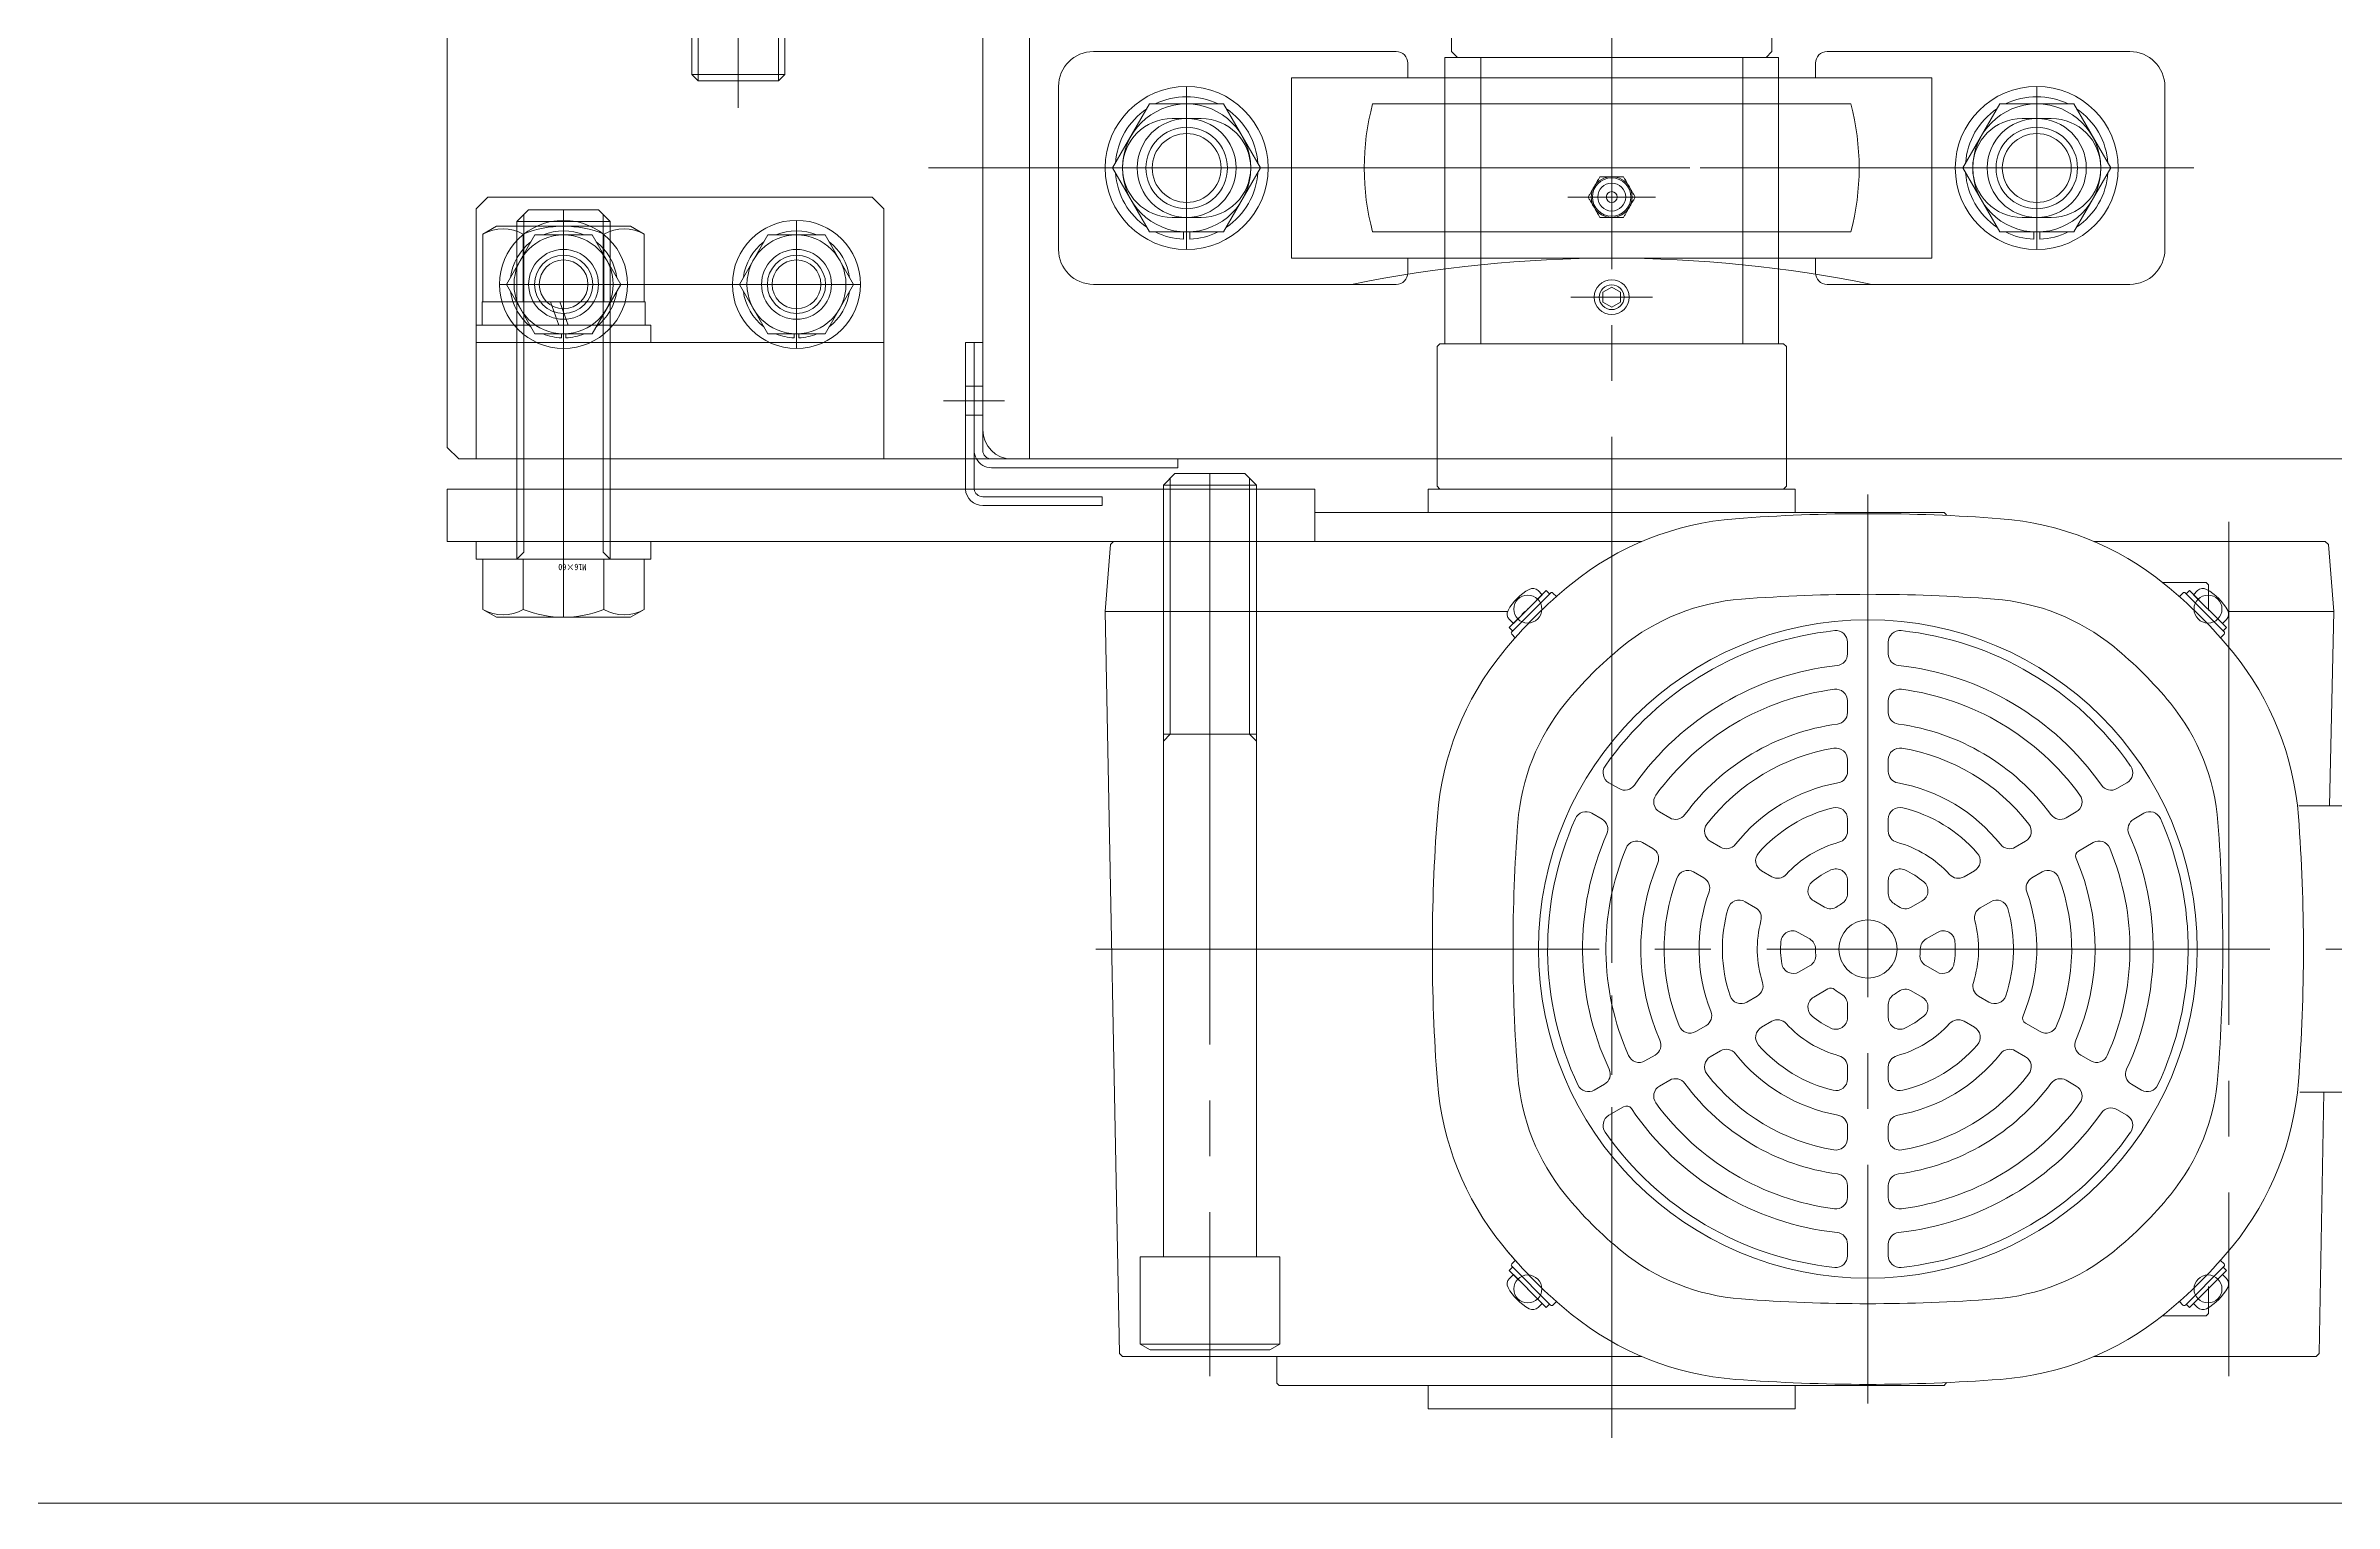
# Model space of a CAD drawing. Units: millimetres at full size. Extents: x -32787 to 32787, y -11878 to 14562.
# Drawn here: x -13206.8 to -12813.8, y 8694.9 to 8945.3 of the extents above; entities that cross this region are included whole.
import ezdxf
from ezdxf.enums import TextEntityAlignment as Align

# ---------------------------------------------------------------- set-up
doc = ezdxf.new("R2010")
doc.units = ezdxf.units.MM
doc.header["$LTSCALE"] = 9.6
doc.header["$PDMODE"] = 32
doc.header["$PDSIZE"] = 4.8
doc.linetypes.add('CHAIN2', pattern=[12, 9, -1, 1, -1])
for name, color, linetype, lineweight in [('0-7_01_外形線', 134, 'Continuous', 9), ('0-8_04_中心線', 4, 'CHAIN2', 9), ('0-9_03_かくれ線', 5, 'Continuous', 9), ('0-B_02_細線', 6, 'Continuous', 9), ('0-F_Defpoints', 134, 'Continuous', 9)]:
    doc.layers.add(name, color=color, linetype=linetype, lineweight=lineweight)
doc.styles.add('ＭＳ ゴシック', font='')
doc.styles.get('ＭＳ ゴシック').set_extended_font_data('MS Gothic')

# ---------------------------------------------------------------- blocks, each defined once
blk = doc.blocks.new('U4853')
at = {"layer": '0-8_04_中心線'}
for p, q in [((0, 1.7), (0, 12)), ((-12, 0), (-1.7, 0)), ((1.7, 0), (12, 0)), ((0, -12), (0, -1.7))]:
    blk.add_line(p, q, dxfattribs=at)
at = {"layer": '0-8_04_中心線', "linetype": 'Continuous'}
for p, q in [((-0.85, 0), (0.85, 0)), ((0, -0.85), (0, 0.85))]:
    blk.add_line(p, q, dxfattribs=at)
blk = doc.blocks.new('U4854')
at = {"layer": '0-8_04_中心線'}
for p, q in [((0, 1.7), (0, 12)), ((-12, 0), (-1.7, 0)), ((1.7, 0), (12, 0)), ((0, -12), (0, -1.7))]:
    blk.add_line(p, q, dxfattribs=at)
at = {"layer": '0-8_04_中心線', "linetype": 'Continuous'}
for p, q in [((-0.85, 0), (0.85, 0)), ((0, -0.85), (0, 0.85))]:
    blk.add_line(p, q, dxfattribs=at)
blk = doc.blocks.new('U4855')
at = {"layer": '0-8_04_中心線'}
for p, q in [((0, 1.2), (0, 9.5)), ((-9.5, 0), (-1.2, 0)), ((1.2, 0), (9.5, 0)), ((0, -9.5), (0, -1.2))]:
    blk.add_line(p, q, dxfattribs=at)
at = {"layer": '0-8_04_中心線', "linetype": 'Continuous'}
for p, q in [((-0.6, 0), (0.6, 0)), ((0, -0.6), (0, 0.6))]:
    blk.add_line(p, q, dxfattribs=at)
blk = doc.blocks.new('U4856')
at = {"layer": '0-8_04_中心線'}
for p, q in [((0, 1.2), (0, 9.5)), ((-9.5, 0), (-1.2, 0)), ((1.2, 0), (9.5, 0)), ((0, -9.5), (0, -1.2))]:
    blk.add_line(p, q, dxfattribs=at)
at = {"layer": '0-8_04_中心線', "linetype": 'Continuous'}
for p, q in [((-0.6, 0), (0.6, 0)), ((0, -0.6), (0, 0.6))]:
    blk.add_line(p, q, dxfattribs=at)
blk = doc.blocks.new('ZU_SYM__USR_MELCAD_MD_SYM_SYM_SYM4_-1')
at = {"layer": '0-7_01_外形線'}
for q in [(0, 3.5), (-0.979, -3.5)]:
    blk.add_line((0, -3.5), q, dxfattribs=at)
blk.add_lwpolyline([(0, -3.5), (0, 3.5), (-0.979, 3.5)], dxfattribs=at)
for centre, radius, start, end in [((6.4, 0), 9, 163.39845, 196.60153), ((-0.979, 2.2), 1.3, 90, 163.39845), ((-0.979, -2.2), 1.3, 196.60153, 270)]:
    blk.add_arc(centre, radius, start, end, dxfattribs=at)
blk.add_point((0, 0), dxfattribs=at)
blk = doc.blocks.new('ZU_SYM__USR_MELCAD_MD_SYM_SYM_SYM5_-1')
at = {"layer": '0-7_01_外形線'}
for q in [(0, 3.5), (-0.979, -3.5)]:
    blk.add_line((0, -3.5), q, dxfattribs=at)
blk.add_lwpolyline([(0, -3.5), (0, 3.5), (-0.979, 3.5)], dxfattribs=at)
for centre, radius, start, end in [((6.4, 0), 9, 163.39845, 196.60153), ((-0.979, 2.2), 1.3, 90, 163.39845), ((-0.979, -2.2), 1.3, 196.60153, 270)]:
    blk.add_arc(centre, radius, start, end, dxfattribs=at)
blk.add_point((0, 0), dxfattribs=at)
blk = doc.blocks.new('ZU_SYM__USR_MELCAD_MD_SYM_SYM_SYM6_-1')
at = {"layer": '0-7_01_外形線'}
for q in [(0, 3.5), (-0.979, -3.5)]:
    blk.add_line((0, -3.5), q, dxfattribs=at)
blk.add_lwpolyline([(0, -3.5), (0, 3.5), (-0.979, 3.5)], dxfattribs=at)
for centre, radius, start, end in [((6.4, 0), 9, 163.39845, 196.60153), ((-0.979, 2.2), 1.3, 90, 163.39845), ((-0.979, -2.2), 1.3, 196.60153, 270)]:
    blk.add_arc(centre, radius, start, end, dxfattribs=at)
blk.add_point((0, 0), dxfattribs=at)
blk = doc.blocks.new('ZU_SYM__USR_MELCAD_MD_SYM_SYM_SYM7_-1')
at = {"layer": '0-7_01_外形線'}
for q in [(0, 3.5), (-0.979, -3.5)]:
    blk.add_line((0, -3.5), q, dxfattribs=at)
blk.add_lwpolyline([(0, -3.5), (0, 3.5), (-0.979, 3.5)], dxfattribs=at)
for centre, radius, start, end in [((6.4, 0), 9, 163.39845, 196.60153), ((-0.979, 2.2), 1.3, 90, 163.39845), ((-0.979, -2.2), 1.3, 196.60153, 270)]:
    blk.add_arc(centre, radius, start, end, dxfattribs=at)
blk.add_point((0, 0), dxfattribs=at)

msp = doc.modelspace()

# ---------------------------------------------------------------- linework, layer by layer
at = {"layer": '0-7_01_外形線'}
for p, q in [((-13017.27, 8935.284), (-13023.621, 8924.284)), ((-13004.568, 8935.284), (-13017.27, 8935.284)), ((-12998.217, 8924.284), (-13004.568, 8935.284)), ((-12871.27, 8935.284), (-12877.621, 8924.284)), ((-12858.568, 8935.284), (-12871.27, 8935.284)), ((-12852.217, 8924.284), (-12858.568, 8935.284)), ((-13023.621, 8924.284), (-13017.27, 8913.284)), ((-13004.568, 8913.284), (-12998.217, 8924.284)), ((-12877.621, 8924.284), (-12871.27, 8913.284)), ((-12858.568, 8913.284), (-12852.217, 8924.284)), ((-13108.102, 8904.284), (-13113.009, 8912.784)), ((-13068.102, 8904.284), (-13073.009, 8912.784)), ((-13017.27, 8913.284), (-13004.568, 8913.284)), ((-13011.444, 8913.284), (-13011.444, 8912.045)), ((-13010.394, 8913.284), (-13010.394, 8912.045)), ((-12871.27, 8913.284), (-12858.568, 8913.284)), ((-12865.444, 8913.284), (-12865.444, 8912.045)), ((-12864.394, 8913.284), (-12864.394, 8912.045)), ((-13127.732, 8904.284), (-13122.824, 8895.784)), ((-13113.009, 8895.784), (-13108.102, 8904.284)), ((-13087.732, 8904.284), (-13082.824, 8895.784)), ((-13073.009, 8895.784), (-13068.102, 8904.284)), ((-13122.824, 8895.784), (-13113.009, 8895.784)), ((-13118.292, 8895.784), (-13118.292, 8895.091)), ((-13117.542, 8895.784), (-13117.542, 8895.091)), ((-13082.824, 8895.784), (-13073.009, 8895.784)), ((-13078.292, 8895.784), (-13078.292, 8895.091)), ((-13077.542, 8895.784), (-13077.542, 8895.091)), ((-13125.917, 8874.284), (-13125.917, 8869.084)), ((-13109.917, 8874.284), (-13109.917, 8869.084)), ((-13048.919, 8874.284), (-13048.919, 8869.284)), ((-13047.419, 8874.284), (-13047.419, 8869.284)), ((-13012.419, 8872.784), (-13044.419, 8872.784)), ((-13014.917, 8869.766), (-13012.917, 8871.766)), ((-13012.917, 8871.766), (-13000.917, 8871.766)), ((-12998.917, 8869.766), (-13000.917, 8871.766)), ((-13014.917, 8869.766), (-12998.917, 8869.766)), ((-13014.917, 8869.084), (-13014.917, 8869.766)), ((-12998.917, 8869.084), (-12998.917, 8869.766)), ((-13132.917, 8860.084), (-13132.917, 8857.084)), ((-13132.917, 8857.084), (-13102.917, 8857.084)), ((-13131.773, 8857.084), (-13131.773, 8848.444)), ((-13104.061, 8857.084), (-13131.773, 8857.084)), ((-13124.845, 8857.084), (-13124.845, 8848.444)), ((-13110.989, 8857.084), (-13110.989, 8848.444)), ((-13104.061, 8857.084), (-13104.061, 8848.444)), ((-12948.437, 8851.248), (-12955.083, 8844.602)), ((-12948.012, 8851.248), (-12947.408, 8850.644)), ((-12835.819, 8853.084), (-12843.326, 8853.084)), ((-12839.825, 8851.248), (-12840.43, 8850.644)), ((-12839.401, 8851.248), (-12832.754, 8844.602)), ((-12835.819, 8853.084), (-12835.419, 8852.684)), ((-12835.819, 8853.084), (-12835.419, 8852.684)), ((-12835.419, 8851.69), (-12835.419, 8852.684)), ((-12835.419, 8851.69), (-12835.419, 8852.684)), ((-12835.419, 8851.69), (-12835.414, 8848.241)), ((-13131.773, 8848.444), (-13129.417, 8847.084)), ((-13129.417, 8847.084), (-13106.417, 8847.084)), ((-13104.061, 8848.444), (-13106.417, 8847.084)), ((-13024.88, 8848.083), (-12955.803, 8848.084)), ((-12953.345, 8847.584), (-12952.845, 8848.084)), ((-12831.919, 8848.084), (-12813.957, 8848.084)), ((-12955.083, 8844.177), (-12954.479, 8843.573)), ((-12897.419, 8842.798), (-12897.419, 8840.786)), ((-12890.419, 8842.798), (-12890.419, 8840.786)), ((-12832.754, 8844.177), (-12833.358, 8843.573)), ((-12897.419, 8832.731), (-12897.419, 8830.713)), ((-12890.419, 8832.731), (-12890.419, 8830.713)), ((-12897.419, 8822.622), (-12897.419, 8820.592)), ((-12890.419, 8822.622), (-12890.419, 8820.592)), ((-12938.402, 8818.653), (-12936.664, 8817.649)), ((-12849.435, 8818.653), (-12851.174, 8817.649)), ((-12941.32, 8813.41), (-12939.578, 8812.404)), ((-12929.703, 8813.631), (-12927.961, 8812.625)), ((-12897.419, 8812.416), (-12897.419, 8810.351)), ((-12890.419, 8812.416), (-12890.419, 8810.351)), ((-12858.134, 8813.631), (-12859.876, 8812.625)), ((-12846.517, 8813.41), (-12848.259, 8812.404)), ((-12811.519, 8814.684), (-12819.935, 8814.676)), ((-12932.602, 8808.376), (-12930.855, 8807.367)), ((-12920.981, 8808.595), (-12919.231, 8807.585)), ((-12866.857, 8808.595), (-12868.606, 8807.585)), ((-12855.236, 8808.376), (-12857.748, 8806.926)), ((-12912.202, 8803.527), (-12910.433, 8802.505)), ((-12875.635, 8803.527), (-12877.405, 8802.505)), ((-12923.848, 8803.322), (-12922.09, 8802.307)), ((-12897.419, 8801.863), (-12897.419, 8799.61)), ((-12890.419, 8801.863), (-12890.419, 8799.61)), ((-12863.99, 8803.322), (-12865.748, 8802.307)), ((-12915.009, 8798.219), (-12913.22, 8797.186)), ((-12903.231, 8798.347), (-12901.361, 8797.268)), ((-12884.606, 8798.347), (-12886.476, 8797.268)), ((-12872.828, 8798.219), (-12874.617, 8797.186)), ((-12905.87, 8792.942), (-12903.919, 8791.816)), ((-12881.968, 8792.942), (-12883.919, 8791.816)), ((-12905.731, 8786.151), (-12903.861, 8787.23)), ((-12882.106, 8786.151), (-12883.976, 8787.23)), ((-12914.702, 8780.971), (-12912.933, 8781.993)), ((-12903.231, 8781.821), (-12900.781, 8783.235)), ((-12897.419, 8778.305), (-12897.419, 8780.557)), ((-12890.419, 8778.305), (-12890.419, 8780.557)), ((-12884.606, 8781.821), (-12886.476, 8782.9)), ((-12873.135, 8780.971), (-12874.905, 8781.993)), ((-12923.481, 8775.903), (-12921.731, 8776.913)), ((-12912.202, 8776.641), (-12910.433, 8777.663)), ((-12875.635, 8776.641), (-12877.405, 8777.663)), ((-12864.357, 8775.903), (-12866.865, 8777.351)), ((-12920.981, 8771.573), (-12919.231, 8772.583)), ((-12866.857, 8771.573), (-12868.606, 8772.583)), ((-12932.203, 8770.867), (-12930.461, 8771.873)), ((-12897.419, 8767.751), (-12897.419, 8769.817)), ((-12890.419, 8767.751), (-12890.419, 8769.817)), ((-12855.634, 8770.867), (-12857.376, 8771.873)), ((-12940.902, 8765.845), (-12939.164, 8766.848)), ((-12929.703, 8766.537), (-12927.961, 8767.543)), ((-12858.134, 8766.537), (-12859.876, 8767.543)), ((-12846.935, 8765.845), (-12848.674, 8766.848)), ((-12811.519, 8765.484), (-12819.719, 8765.484)), ((-12938.402, 8761.514), (-12935.864, 8762.98)), ((-12849.435, 8761.514), (-12851.174, 8762.518)), ((-12897.419, 8757.545), (-12897.419, 8759.576)), ((-12890.419, 8757.545), (-12890.419, 8759.576)), ((-12897.419, 8747.437), (-12897.419, 8749.454)), ((-12890.419, 8747.437), (-12890.419, 8749.454)), ((-12955.083, 8735.99), (-12954.479, 8736.595)), ((-12897.419, 8737.37), (-12897.419, 8739.381)), ((-12890.419, 8737.37), (-12890.419, 8739.381)), ((-12832.754, 8735.99), (-12833.358, 8736.595)), ((-12948.437, 8728.919), (-12955.083, 8735.566)), ((-12839.401, 8728.919), (-12832.754, 8735.566)), ((-12948.012, 8728.919), (-12947.408, 8729.523)), ((-12839.825, 8728.919), (-12840.43, 8729.523)), ((-12835.419, 8728.478), (-12835.419, 8732.084)), ((-12835.819, 8727.084), (-12843.327, 8727.084)), ((-12835.819, 8727.084), (-12835.419, 8727.484)), ((-12835.819, 8727.084), (-12835.419, 8727.484)), ((-12835.419, 8728.478), (-12835.419, 8727.484)), ((-12835.419, 8728.478), (-12835.419, 8727.484)), ((-12880.419, 8715.587), (-12880.419, 8715.484))]:
    msp.add_line(p, q, dxfattribs=at)
for points in [[(-13137.919, 8974.284), (-12203.919, 8974.284), (-12203.919, 8874.284), (-13135.919, 8874.284), (-13137.919, 8876.284)], [(-13137.917, 8860.084), (-12988.917, 8860.084), (-12988.917, 8869.084), (-13137.917, 8869.084)]]:
    msp.add_lwpolyline(points, close=True, dxfattribs=at)
for points in [[(-13113.009, 8912.784), (-13122.824, 8912.784), (-13127.732, 8904.284)], [(-13073.009, 8912.784), (-13082.824, 8912.784), (-13087.732, 8904.284)], [(-13044.419, 8874.284), (-13012.419, 8874.284), (-13012.419, 8872.784)], [(-12967.918, 8874.284), (-12967.918, 8869.584), (-12967.418, 8869.084)], [(-12907.918, 8874.284), (-12907.918, 8869.584), (-12908.418, 8869.084)], [(-12969.419, 8865.084), (-12969.419, 8869.084), (-12906.419, 8869.084), (-12906.419, 8865.084)], [(-12988.917, 8865.084), (-12880.819, 8865.084), (-12880.419, 8864.684)], [(-13132.917, 8860.084), (-13102.917, 8860.084), (-13102.917, 8857.084)], [(-12932.791, 8860.084), (-13023.459, 8860.084), (-13023.996, 8859.586), (-13024.919, 8848.083), (-13022.419, 8720.583), (-13021.919, 8720.083), (-12932.791, 8720.084)], [(-12855.046, 8860.084), (-12815.379, 8860.084), (-12814.842, 8859.587), (-12813.919, 8848.084), (-12814.62, 8814.684)], [(-12950.805, 8850.011), (-12949.144, 8851.673), (-12948.578, 8851.107)], [(-12837.032, 8850.011), (-12838.694, 8851.673), (-12839.259, 8851.107)], [(-12953.846, 8846.97), (-12955.508, 8845.309), (-12954.942, 8844.743)], [(-12833.991, 8846.97), (-12832.33, 8845.309), (-12832.895, 8844.743)], [(-12815.619, 8765.484), (-12816.419, 8720.584), (-12816.919, 8720.084), (-12855.046, 8720.084)], [(-12953.846, 8733.197), (-12955.508, 8734.859), (-12954.942, 8735.424)], [(-12833.991, 8733.197), (-12832.33, 8734.859), (-12832.895, 8735.424)], [(-12950.805, 8730.156), (-12949.144, 8728.495), (-12948.578, 8729.06)], [(-12837.032, 8730.156), (-12838.694, 8728.495), (-12839.259, 8729.06)], [(-12995.419, 8720.084), (-12995.419, 8715.484), (-12995.019, 8715.084), (-12880.819, 8715.084), (-12880.419, 8715.587)], [(-12969.419, 8715.084), (-12969.419, 8711.084), (-12906.419, 8711.084), (-12906.419, 8715.084)]]:
    msp.add_lwpolyline(points, dxfattribs=at)
for centre, radius in [((-13010.919, 8924.284), 14), ((-12864.919, 8924.284), 14), ((-13010.919, 8924.284), 11), ((-12864.919, 8924.284), 11), ((-13010.919, 8924.284), 7), ((-13010.919, 8924.284), 5.918), ((-12864.919, 8924.284), 7), ((-12864.919, 8924.284), 5.918), ((-13117.917, 8904.284), 11), ((-13077.917, 8904.284), 11), ((-13117.917, 8904.284), 8.5), ((-13077.917, 8904.284), 8.5), ((-13117.917, 8904.284), 5), ((-13117.917, 8904.284), 4.188), ((-13077.917, 8904.284), 5), ((-13077.917, 8904.284), 4.188), ((-12893.919, 8790.084), 56.568), ((-12893.919, 8790.084), 5)]:
    msp.add_circle(centre, radius, dxfattribs=at)
for centre, radius, start, end in [((-13010.919, 8924.284), 12.25, 123.89109, 176.10891), ((-13010.919, 8924.284), 12.25, 63.89109, 116.10891), ((-13010.919, 8924.284), 12.25, 3.89109, 56.10891), ((-12864.919, 8924.284), 12.25, 123.89109, 176.10891), ((-12864.919, 8924.284), 12.25, 63.89109, 116.10891), ((-12864.919, 8924.284), 12.25, 3.89109, 56.10891), ((-13010.919, 8924.284), 12.25, 183.89109, 236.10891), ((-13010.919, 8924.284), 12.25, 303.89109, 356.10891), ((-12864.919, 8924.284), 12.25, 183.89109, 236.10891), ((-12864.919, 8924.284), 12.25, 303.89109, 356.10891), ((-13117.917, 8904.284), 9.2, 67.50502, 112.49498), ((-13077.917, 8904.284), 9.2, 67.50502, 112.49498), ((-13117.917, 8904.284), 9.2, 127.50502, 172.49498), ((-13117.917, 8904.284), 9.2, 7.50502, 52.49498), ((-13077.917, 8904.284), 9.2, 127.50502, 172.49498), ((-13077.917, 8904.284), 9.2, 7.50502, 52.49498), ((-13010.919, 8924.284), 12.25, 243.89109, 267.54371), ((-13010.919, 8924.284), 12.25, 272.45629, 296.10891), ((-12864.919, 8924.284), 12.25, 243.89109, 267.54371), ((-12864.919, 8924.284), 12.25, 272.45629, 296.10891), ((-13117.917, 8904.284), 9.2, 187.50502, 232.49498), ((-13117.917, 8904.284), 9.2, 307.50502, 352.49498), ((-13077.917, 8904.284), 9.2, 187.50502, 232.49498), ((-13077.917, 8904.284), 9.2, 307.50502, 352.49498), ((-13117.917, 8904.284), 9.2, 247.50502, 267.66393), ((-13117.917, 8904.284), 9.2, 272.33607, 292.49498), ((-13077.917, 8904.284), 9.2, 247.50502, 267.66393), ((-13077.917, 8904.284), 9.2, 272.33607, 292.49498), ((-13044.419, 8875.784), 3, 210, 270), ((-13045.919, 8869.284), 3, 180, 183.82255), ((-13045.919, 8869.284), 1.5, 180, 187.66226), ((-12912.837, 8813.367), 50.8, 94.33985, 129.09457), ((-12893.919, 8564.084), 300.8, 90, 94.33985), ((-12893.919, 8564.084), 300.8, 85.66015, 90), ((-12875.001, 8813.367), 50.8, 50.90543, 85.66015), ((-12893.919, 8790.084), 80.8, 129.09457, 140.90543), ((-12948.225, 8851.036), 0.3, 45, 135), ((-12893.919, 8564.084), 286.944, 85.66015, 94.33985), ((-12893.919, 8790.084), 80.8, 39.09457, 50.90543), ((-12839.613, 8851.036), 0.3, 45, 135), ((-13128.309, 8854.444), 6.928, 240.00001, 299.99999), ((-13117.917, 8865.405), 18.321, 247.78075, 292.21925), ((-13107.525, 8854.444), 6.928, 240.00001, 299.99999), ((-12912.837, 8813.367), 36.944, 94.33985, 129.09457), ((-12875.001, 8813.367), 36.944, 50.90543, 85.66015), ((-12954.871, 8844.39), 0.3, 135, 225), ((-12893.919, 8790.084), 55, 95.95651, 145.1294), ((-12899.419, 8842.798), 2, 0, 95.95651), ((-12888.419, 8842.798), 2, 84.04349, 180), ((-12893.919, 8790.084), 55, 34.8706, 84.04349), ((-12832.966, 8844.39), 0.3, 315, 45), ((-12917.202, 8809.002), 50.8, 140.90543, 175.66015), ((-12893.919, 8790.084), 66.944, 129.09457, 140.90543), ((-12893.919, 8790.084), 49, 96.191, 144.93791), ((-12899.419, 8840.786), 2, 276.191, 0), ((-12888.419, 8840.786), 2, 180, 263.809), ((-12893.919, 8790.084), 49, 35.06209, 83.809), ((-12893.919, 8790.084), 66.944, 39.09457, 50.90543), ((-12870.636, 8809.002), 50.8, 4.33985, 39.09457), ((-12917.202, 8809.002), 36.944, 140.90543, 175.66015), ((-12893.919, 8790.084), 45, 97.34866, 143.99293), ((-12899.419, 8832.731), 2, 0, 97.34866), ((-12888.419, 8832.731), 2, 82.65134, 180), ((-12893.919, 8790.084), 45, 36.00707, 82.65134), ((-12870.636, 8809.002), 36.944, 4.33985, 39.09457), ((-12893.919, 8790.084), 39, 97.70926, 143.69874), ((-12899.419, 8830.713), 2, 277.70926, 0), ((-12888.419, 8830.713), 2, 180, 262.29074), ((-12893.919, 8790.084), 39, 36.30126, 82.29074), ((-12893.919, 8790.084), 35, 99.59407, 142.16252), ((-12899.419, 8822.622), 2, 0, 99.59407), ((-12888.419, 8822.622), 2, 80.40593, 180), ((-12893.919, 8790.084), 35, 37.83748, 80.40593), ((-12937.402, 8820.385), 2, 145.1294, 240), ((-12899.419, 8820.592), 2, 280.21948, 0), ((-12888.419, 8820.592), 2, 180, 259.78052), ((-12850.435, 8820.385), 2, 300, 34.8706), ((-12935.664, 8819.381), 2, 240, 324.93791), ((-12928.703, 8815.363), 2, 143.99293, 240), ((-12893.919, 8790.084), 29, 100.21948, 141.65338), ((-12893.919, 8790.084), 29, 38.34662, 79.78052), ((-12859.134, 8815.363), 2, 300, 36.00707), ((-12852.174, 8819.381), 2, 215.06209, 300), ((-12667.919, 8790.084), 300.8, 175.66015, 180), ((-12667.919, 8790.084), 286.944, 175.66015, 184.33985), ((-12893.919, 8790.084), 55, 155.95651, 205.1294), ((-12942.32, 8811.678), 2, 60, 155.95651), ((-12940.578, 8810.672), 2, 336.191, 60), ((-12926.961, 8814.357), 2, 240, 323.69874), ((-12919.981, 8810.327), 2, 142.16252, 240), ((-12893.919, 8790.084), 25, 103.83522, 138.71718), ((-12899.419, 8812.416), 2, 0, 103.83522), ((-12888.419, 8812.416), 2, 76.16478, 180), ((-12893.919, 8790.084), 25, 41.28282, 76.16478), ((-12867.857, 8810.327), 2, 300, 37.83748), ((-12860.876, 8814.357), 2, 216.30126, 300), ((-12847.259, 8810.672), 2, 120, 203.809), ((-12845.517, 8811.678), 2, 24.04349, 120), ((-12893.919, 8790.084), 55, 334.8706, 24.04349), ((-13119.919, 8790.084), 286.944, 355.66015, 4.33985), ((-13119.919, 8790.084), 300.8, 0, 4.33985), ((-12893.919, 8790.084), 49, 156.191, 204.93791), ((-12893.919, 8790.084), 45, 157.34866, 203.99293), ((-12933.602, 8806.644), 2, 60, 157.34866), ((-12931.855, 8805.635), 2, 337.70926, 60), ((-12918.231, 8809.317), 2, 240, 321.65338), ((-12893.919, 8790.084), 19, 105.18311, 137.62637), ((-12899.419, 8810.351), 2, 285.18311, 0), ((-12888.419, 8810.351), 2, 180, 254.81689), ((-12893.919, 8790.084), 19, 42.37363, 74.81689), ((-12869.606, 8809.317), 2, 218.34662, 300), ((-12854.236, 8806.644), 2, 22.65134, 120), ((-12893.919, 8790.084), 45, 336.00707, 22.65134), ((-12893.919, 8790.084), 49, 335.06209, 23.809), ((-12893.919, 8790.084), 39, 157.70926, 203.69874), ((-12924.848, 8801.59), 2, 60, 159.59407), ((-12911.202, 8805.259), 2, 138.71718, 240), ((-12893.919, 8790.084), 15, 115.029, 129.74775), ((-12899.419, 8801.863), 2, 0, 115.029), ((-12888.419, 8801.863), 2, 64.971, 180), ((-12893.919, 8790.084), 15, 50.25225, 64.971), ((-12876.635, 8805.259), 2, 300, 41.28282), ((-12862.99, 8801.59), 2, 20.40593, 120), ((-12857.248, 8806.06), 1, 120, 203.54055), ((-12893.919, 8790.084), 39, 336.30126, 23.54055), ((-12893.919, 8790.084), 35, 159.59407, 202.16252), ((-12893.919, 8790.084), 29, 160.21948, 201.65338), ((-12923.09, 8800.575), 2, 340.21948, 60), ((-12909.433, 8804.237), 2, 240, 317.62637), ((-12902.231, 8800.079), 2, 129.74775, 240), ((-12899.419, 8799.61), 2, 300, 0), ((-12888.419, 8799.61), 2, 180, 240), ((-12885.606, 8800.079), 2, 300, 50.25225), ((-12878.405, 8804.237), 2, 222.37363, 300), ((-12893.919, 8790.084), 29, 336.69977, 19.78052), ((-12864.748, 8800.575), 2, 120, 199.78052), ((-12893.919, 8790.084), 35, 337.83748, 20.40593), ((-12893.919, 8790.084), 25, 163.83522, 198.71718), ((-12916.009, 8796.487), 2, 60, 163.83522), ((-12914.22, 8795.454), 2, 345.18311, 60), ((-12900.361, 8799), 2, 240, 305.85226), ((-12893.919, 8790.084), 9, 120, 125.85226), ((-12893.919, 8790.084), 9, 54.14774, 60), ((-12887.476, 8799), 2, 234.14774, 300), ((-12873.617, 8795.454), 2, 120, 194.81689), ((-12871.828, 8796.487), 2, 16.16478, 120), ((-12893.919, 8790.084), 25, 341.28282, 16.16478), ((-12893.919, 8790.084), 19, 165.18311, 197.62638), ((-12906.87, 8791.21), 2, 60, 175.029), ((-12904.919, 8790.084), 2, 0, 60), ((-12882.919, 8790.084), 2, 120, 180), ((-12880.968, 8791.21), 2, 4.971, 120), ((-12893.919, 8790.084), 19, 342.37362, 14.81689), ((-12667.919, 8790.084), 300.8, 180, 184.33985), ((-12893.919, 8790.084), 15, 175.029, 189.74775), ((-12904.861, 8788.962), 2, 300, 5.85226), ((-12893.919, 8790.084), 9, 180, 185.85226), ((-12882.976, 8788.962), 2, 174.14774, 240), ((-12893.919, 8790.084), 9, 354.14774, 0), ((-12893.919, 8790.084), 15, 350.25225, 4.971), ((-13119.919, 8790.084), 300.8, 355.66015, 0), ((-12913.933, 8783.725), 2, 300, 17.62638), ((-12906.731, 8787.883), 2, 189.74775, 300), ((-12881.106, 8787.883), 2, 240, 350.25225), ((-12873.905, 8783.725), 2, 162.37362, 240), ((-12915.702, 8782.703), 2, 198.71718, 300), ((-12902.231, 8780.088), 2, 120, 230.25225), ((-12900.281, 8782.369), 1, 50.48732, 120), ((-12893.919, 8790.084), 9, 230.48732, 240), ((-12899.419, 8780.557), 2, 0, 60), ((-12888.419, 8780.557), 2, 120, 180), ((-12893.919, 8790.084), 9, 300, 305.85226), ((-12887.476, 8781.168), 2, 60, 125.85226), ((-12885.606, 8780.088), 2, 309.74775, 60), ((-12872.135, 8782.703), 2, 240, 341.28282), ((-12924.481, 8777.635), 2, 202.16252, 300), ((-12922.731, 8778.645), 2, 300, 21.65338), ((-12911.202, 8774.909), 2, 120, 221.28282), ((-12909.433, 8775.931), 2, 42.37363, 120), ((-12893.919, 8790.084), 19, 222.37363, 254.81689), ((-12893.919, 8790.084), 15, 230.25225, 244.971), ((-12899.419, 8778.305), 2, 244.971, 0), ((-12888.419, 8778.305), 2, 180, 295.029), ((-12893.919, 8790.084), 19, 285.18311, 317.62637), ((-12893.919, 8790.084), 15, 295.029, 309.74775), ((-12878.405, 8775.931), 2, 60, 137.62637), ((-12876.635, 8774.909), 2, 318.71718, 60), ((-12866.365, 8778.217), 1, 156.69977, 240), ((-12863.357, 8777.635), 2, 240, 337.83748), ((-12931.461, 8773.605), 2, 300, 23.69874), ((-12918.231, 8770.851), 2, 38.34662, 120), ((-12893.919, 8790.084), 29, 218.34662, 259.78052), ((-12893.919, 8790.084), 25, 221.28282, 256.16478), ((-12893.919, 8790.084), 29, 280.21948, 321.65338), ((-12893.919, 8790.084), 25, 283.83522, 318.71718), ((-12869.606, 8770.851), 2, 60, 141.65338), ((-12856.376, 8773.605), 2, 156.30126, 240), ((-12917.202, 8771.166), 36.944, 184.33985, 219.09457), ((-12940.164, 8768.58), 2, 300, 24.93791), ((-12933.203, 8772.599), 2, 203.99293, 300), ((-12919.981, 8769.841), 2, 120, 217.83748), ((-12893.919, 8790.084), 35, 217.83748, 260.40593), ((-12899.419, 8769.817), 2, 0, 74.81689), ((-12888.419, 8769.817), 2, 105.18311, 180), ((-12893.919, 8790.084), 35, 279.59407, 322.16252), ((-12867.857, 8769.841), 2, 322.16252, 60), ((-12854.634, 8772.599), 2, 240, 336.00707), ((-12847.674, 8768.58), 2, 155.06209, 240), ((-12870.636, 8771.166), 36.944, 320.90543, 355.66015), ((-12917.202, 8771.166), 50.8, 184.33985, 219.09457), ((-12941.902, 8767.577), 2, 205.1294, 300), ((-12928.703, 8764.805), 2, 120, 216.00707), ((-12926.961, 8765.81), 2, 36.30126, 120), ((-12893.919, 8790.084), 39, 216.30126, 262.29074), ((-12899.419, 8767.751), 2, 256.16478, 0), ((-12888.419, 8767.751), 2, 180, 283.83522), ((-12893.919, 8790.084), 39, 277.70926, 323.69874), ((-12860.876, 8765.81), 2, 60, 143.69874), ((-12859.134, 8764.805), 2, 323.99293, 60), ((-12845.935, 8767.577), 2, 240, 334.8706), ((-12870.636, 8771.166), 50.8, 320.90543, 355.66015), ((-12937.402, 8759.782), 2, 120, 214.8706), ((-12935.364, 8762.114), 1, 34.01399, 120), ((-12893.919, 8790.084), 49, 214.01399, 263.809), ((-12893.919, 8790.084), 45, 216.00707, 262.65134), ((-12899.419, 8759.576), 2, 0, 79.78052), ((-12888.419, 8759.576), 2, 100.21948, 180), ((-12893.919, 8790.084), 49, 276.191, 324.93791), ((-12893.919, 8790.084), 45, 277.34866, 323.99293), ((-12852.174, 8760.786), 2, 60, 144.93791), ((-12850.435, 8759.782), 2, 325.1294, 60), ((-12893.919, 8790.084), 55, 214.8706, 264.04349), ((-12899.419, 8757.545), 2, 260.40593, 0), ((-12888.419, 8757.545), 2, 180, 279.59407), ((-12893.919, 8790.084), 55, 275.95651, 325.1294), ((-12899.419, 8749.454), 2, 0, 82.29074), ((-12888.419, 8749.454), 2, 97.70926, 180), ((-12893.919, 8790.084), 66.944, 219.09457, 230.90543), ((-12899.419, 8747.437), 2, 262.65134, 0), ((-12888.419, 8747.437), 2, 180, 277.34866), ((-12893.919, 8790.084), 66.944, 309.09457, 320.90543), ((-12899.419, 8739.381), 2, 0, 83.809), ((-12888.419, 8739.381), 2, 96.191, 180), ((-12893.919, 8790.084), 80.8, 219.09457, 230.90543), ((-12893.919, 8790.084), 80.8, 219.09457, 221.71881), ((-12912.837, 8766.801), 36.944, 230.90543, 265.66015), ((-12899.419, 8737.37), 2, 264.04349, 0), ((-12888.419, 8737.37), 2, 180, 275.95651), ((-12875.001, 8766.801), 36.944, 274.33985, 309.09457), ((-12893.919, 8790.084), 80.8, 309.09457, 320.90543), ((-12954.871, 8735.778), 0.3, 135, 225), ((-12832.966, 8735.778), 0.3, 315, 45), ((-12948.225, 8729.131), 0.3, 225, 315), ((-12893.919, 9016.084), 286.944, 265.66015, 274.33985), ((-12839.613, 8729.131), 0.3, 225, 315), ((-12912.837, 8766.801), 50.8, 230.90543, 265.66015), ((-12875.001, 8766.801), 50.8, 274.33985, 309.09457), ((-12893.919, 9016.084), 300.8, 265.66015, 270), ((-12893.919, 9016.084), 300.8, 270, 274.33985)]:
    msp.add_arc(centre, radius, start, end, dxfattribs=at)
at = {"layer": '0-8_04_中心線'}
for p, q in [((-12937.919, 11066.893), (-12937.919, 8741.932)), ((-13087.919, 8934.599), (-13087.919, 9018.093)), ((-13010.919, 8938.284), (-13010.919, 8910.284)), ((-13010.919, 8937.784), (-13010.919, 8910.784)), ((-12864.919, 8938.284), (-12864.919, 8910.284)), ((-12864.919, 8937.784), (-12864.919, 8910.784)), ((-13055.264, 8924.284), (-13028.608, 8924.284)), ((-13037.919, 8924.284), (-12837.919, 8924.284)), ((-12996.919, 8924.284), (-13024.919, 8924.284)), ((-13010.919, 8924.284), (-12864.919, 8924.284)), ((-12850.919, 8924.284), (-12878.919, 8924.284)), ((-12945.424, 8919.284), (-12930.413, 8919.284)), ((-13117.917, 8847.084), (-13117.917, 8917.084)), ((-13117.917, 8915.284), (-13117.917, 8893.284)), ((-13077.917, 8915.284), (-13077.917, 8893.284)), ((-13106.917, 8904.284), (-13128.917, 8904.284)), ((-13117.917, 8904.284), (-13077.917, 8904.284)), ((-13066.917, 8904.284), (-13088.917, 8904.284)), ((-12944.919, 8902.084), (-12930.919, 8902.084)), ((-13052.669, 8884.284), (-13042.169, 8884.284)), ((-12937.917, 8874.084), (-12937.917, 8706.084)), ((-13006.917, 8871.766), (-13006.917, 8806.084)), ((-12893.919, 8868.198), (-12893.919, 8711.969)), ((-12831.919, 8863.464), (-12831.919, 8716.704)), ((-13006.917, 8860.084), (-13006.919, 8716.704)), ((-13026.483, 8790.084), (-12755.055, 8790.084))]:
    msp.add_line(p, q, dxfattribs=at)
msp.add_lwpolyline([(-13117.917, 8914.284), (-13117.917, 8901.284), (-13117.917, 8894.284)], dxfattribs=at)
at = {"layer": '0-9_03_かくれ線'}
for p, q in [((-13094.829, 8939.284), (-13094.829, 8964.284)), ((-13080.994, 8939.284), (-13080.994, 8964.284)), ((-13045.919, 8879.284), (-13045.919, 8956.284)), ((-12974.919, 8944.284), (-13026.919, 8944.284)), ((-12972.919, 8939.784), (-12972.919, 8942.284)), ((-12909.269, 8943.284), (-12966.569, 8943.284)), ((-12966.569, 8943.284), (-12966.569, 8894.084)), ((-12960.419, 8943.284), (-12960.419, 8894.084)), ((-12915.419, 8943.284), (-12915.419, 8894.084)), ((-12909.269, 8943.284), (-12909.269, 8894.084)), ((-12902.919, 8942.284), (-12902.919, 8939.784)), ((-12848.919, 8944.284), (-12900.919, 8944.284)), ((-13095.912, 8940.366), (-13079.912, 8940.366)), ((-13032.919, 8938.284), (-13032.919, 8910.284)), ((-12992.919, 8939.784), (-12992.919, 8908.784)), ((-12992.919, 8939.784), (-12991.905, 8939.784)), ((-12883.933, 8939.784), (-12991.905, 8939.784)), ((-12883.933, 8939.784), (-12882.919, 8939.784)), ((-12882.919, 8908.784), (-12882.919, 8939.784)), ((-12842.919, 8910.284), (-12842.919, 8938.284)), ((-12978.971, 8935.284), (-12896.867, 8935.284)), ((-13013.419, 8932.784), (-13008.419, 8932.784)), ((-12867.419, 8932.784), (-12862.419, 8932.784)), ((-13131.773, 8912.923), (-13129.417, 8914.284)), ((-13106.417, 8914.284), (-13129.417, 8914.284)), ((-13125.917, 8915.084), (-13123.917, 8917.084)), ((-13125.917, 8857.084), (-13125.917, 8915.084)), ((-13125.917, 8915.084), (-13109.917, 8915.084)), ((-13124.717, 8858.284), (-13124.717, 8916.284)), ((-13123.917, 8917.084), (-13111.917, 8917.084)), ((-13109.917, 8915.084), (-13111.917, 8917.084)), ((-13111.117, 8858.284), (-13111.117, 8916.284)), ((-13109.917, 8857.084), (-13109.917, 8915.084)), ((-13104.061, 8912.923), (-13106.417, 8914.284)), ((-13008.419, 8915.784), (-13013.419, 8915.784)), ((-12862.419, 8915.784), (-12867.419, 8915.784)), ((-13124.845, 8901.284), (-13124.845, 8912.923)), ((-13110.989, 8901.284), (-13110.989, 8912.923)), ((-13104.061, 8901.284), (-13104.061, 8912.923)), ((-12978.971, 8913.284), (-12896.867, 8913.284)), ((-12991.905, 8908.784), (-12992.919, 8908.784)), ((-12991.905, 8908.784), (-12883.933, 8908.784)), ((-12972.919, 8906.284), (-12972.919, 8908.784)), ((-12902.919, 8908.784), (-12902.919, 8906.284)), ((-12882.919, 8908.784), (-12883.933, 8908.784)), ((-13026.919, 8904.284), (-12974.919, 8904.284)), ((-12939.419, 8902.95), (-12937.919, 8903.816)), ((-12939.419, 8901.218), (-12939.419, 8902.95)), ((-12937.919, 8903.816), (-12936.419, 8902.95)), ((-12936.419, 8902.95), (-12936.419, 8901.218)), ((-12900.919, 8904.284), (-12848.919, 8904.284)), ((-13120.173, 8901.284), (-13131.917, 8901.284)), ((-13131.917, 8901.284), (-13131.917, 8897.284)), ((-13118.717, 8897.284), (-13120.173, 8901.284)), ((-13103.917, 8901.284), (-13118.573, 8901.284)), ((-13117.117, 8897.284), (-13118.573, 8901.284)), ((-13103.917, 8897.284), (-13103.917, 8901.284)), ((-12937.919, 8900.352), (-12939.419, 8901.218)), ((-12936.419, 8901.218), (-12937.919, 8900.352)), ((-13132.917, 8897.284), (-13132.917, 8894.284)), ((-13132.917, 8894.284), (-13062.917, 8894.284)), ((-13132.917, 8894.284), (-13102.917, 8894.284)), ((-13118.717, 8897.284), (-13131.917, 8897.284)), ((-13103.917, 8897.284), (-13117.117, 8897.284)), ((-12909.269, 8894.084), (-12966.569, 8894.084)), ((-13048.919, 8886.784), (-13047.419, 8886.784)), ((-13047.419, 8886.784), (-13045.919, 8886.784)), ((-13048.919, 8881.784), (-13047.419, 8881.784)), ((-13047.419, 8881.784), (-13045.919, 8881.784)), ((-13014.917, 8737.191), (-13014.917, 8869.084)), ((-13013.717, 8827.026), (-13013.717, 8869.084)), ((-13000.117, 8827.026), (-13000.117, 8869.084)), ((-12998.918, 8737.191), (-12998.917, 8869.084)), ((-13124.717, 8858.284), (-13125.917, 8857.084)), ((-13111.117, 8858.284), (-13109.917, 8857.084)), ((-13014.917, 8827.026), (-12998.917, 8827.026)), ((-13013.717, 8827.026), (-13014.917, 8825.826)), ((-13000.117, 8827.026), (-12998.917, 8825.826)), ((-13018.917, 8737.191), (-13018.917, 8722.191)), ((-13018.917, 8737.191), (-12994.917, 8737.191)), ((-12994.917, 8737.191), (-12994.917, 8722.191)), ((-13018.917, 8722.191), (-13017.185, 8721.191)), ((-13018.917, 8722.191), (-12994.917, 8722.191)), ((-13017.185, 8721.191), (-12996.649, 8721.191)), ((-12994.917, 8722.191), (-12996.649, 8721.191))]:
    msp.add_line(p, q, dxfattribs=at)
for points in [[(-13040.919, 8874.284), (-13037.919, 8874.284), (-13037.919, 8974.284), (-13137.919, 8974.284), (-13137.919, 8971.284)], [(-13095.912, 8974.284), (-13095.912, 8940.366), (-13094.829, 8939.284), (-13080.994, 8939.284), (-13079.912, 8940.366), (-13079.912, 8974.284)], [(-12965.419, 8974.284), (-12965.419, 8944.284), (-12964.419, 8943.284)], [(-12910.419, 8974.284), (-12910.419, 8944.284), (-12911.419, 8943.284)], [(-12941.075, 8920.818), (-12941.013, 8920.925), (-12940.95, 8921.034), (-12940.887, 8921.142), (-12940.825, 8921.25), (-12940.764, 8921.357), (-12940.702, 8921.463), (-12940.64, 8921.57), (-12940.579, 8921.677), (-12940.517, 8921.783), (-12940.455, 8921.891), (-12940.393, 8921.998), (-12940.33, 8922.107), (-12940.267, 8922.216), (-12940.203, 8922.327), (-12940.139, 8922.439), (-12940.073, 8922.552), (-12940.007, 8922.667), (-12939.94, 8922.784)], [(-12940.95, 8921.034), (-12940.825, 8921.25), (-12940.702, 8921.463), (-12940.455, 8921.891), (-12940.33, 8922.107), (-12940.203, 8922.327), (-12940.139, 8922.439), (-12940.073, 8922.552), (-12940.007, 8922.667), (-12939.94, 8922.784)], [(-12939.94, 8922.784), (-12939.805, 8922.784), (-12939.672, 8922.784), (-12939.541, 8922.784), (-12939.412, 8922.784), (-12939.158, 8922.784), (-12938.908, 8922.784), (-12938.415, 8922.784), (-12938.168, 8922.784), (-12937.919, 8922.784)], [(-12939.94, 8922.784), (-12939.805, 8922.784), (-12939.672, 8922.784), (-12939.541, 8922.784), (-12939.412, 8922.784), (-12939.284, 8922.784), (-12939.158, 8922.784), (-12939.033, 8922.784), (-12938.908, 8922.784), (-12938.785, 8922.784), (-12938.661, 8922.784), (-12938.538, 8922.784), (-12938.415, 8922.784), (-12938.292, 8922.784), (-12938.168, 8922.784), (-12938.044, 8922.784), (-12937.919, 8922.784), (-12937.794, 8922.784), (-12937.67, 8922.784), (-12937.546, 8922.784), (-12937.423, 8922.784), (-12937.3, 8922.784), (-12937.177, 8922.784), (-12937.053, 8922.784), (-12936.93, 8922.784), (-12936.805, 8922.784), (-12936.68, 8922.784), (-12936.553, 8922.784), (-12936.426, 8922.784), (-12936.297, 8922.784), (-12936.166, 8922.784), (-12936.033, 8922.784), (-12935.898, 8922.784)], [(-12937.919, 8922.784), (-12937.67, 8922.784), (-12937.423, 8922.784), (-12936.93, 8922.784), (-12936.68, 8922.784), (-12936.426, 8922.784), (-12936.297, 8922.784), (-12936.166, 8922.784), (-12936.033, 8922.784), (-12935.898, 8922.784)], [(-12935.898, 8922.784), (-12935.831, 8922.667), (-12935.764, 8922.552), (-12935.699, 8922.439), (-12935.634, 8922.327), (-12935.507, 8922.107), (-12935.383, 8921.891), (-12935.136, 8921.463), (-12935.013, 8921.25), (-12934.888, 8921.034)], [(-12935.898, 8922.784), (-12935.831, 8922.667), (-12935.764, 8922.552), (-12935.699, 8922.439), (-12935.634, 8922.327), (-12935.571, 8922.216), (-12935.507, 8922.107), (-12935.445, 8921.998), (-12935.383, 8921.891), (-12935.321, 8921.783), (-12935.259, 8921.677), (-12935.197, 8921.57), (-12935.136, 8921.463), (-12935.074, 8921.357), (-12935.013, 8921.25), (-12934.95, 8921.142), (-12934.888, 8921.034), (-12934.825, 8920.925), (-12934.763, 8920.818), (-12934.701, 8920.711), (-12934.64, 8920.604), (-12934.578, 8920.497), (-12934.517, 8920.391), (-12934.455, 8920.284), (-12934.393, 8920.177), (-12934.331, 8920.069), (-12934.268, 8919.961), (-12934.205, 8919.851), (-12934.141, 8919.741), (-12934.077, 8919.629), (-12934.011, 8919.515), (-12933.945, 8919.401), (-12933.877, 8919.284)], [(-12941.96, 8919.284), (-12941.893, 8919.401), (-12941.827, 8919.515), (-12941.761, 8919.629), (-12941.697, 8919.741), (-12941.57, 8919.961), (-12941.445, 8920.177), (-12941.198, 8920.604), (-12941.075, 8920.818), (-12940.95, 8921.034)], [(-12940.393, 8916.569), (-12940.455, 8916.677), (-12940.517, 8916.784), (-12940.579, 8916.891), (-12940.64, 8916.997), (-12940.702, 8917.104), (-12940.764, 8917.211), (-12940.825, 8917.318), (-12940.887, 8917.425), (-12940.95, 8917.534), (-12941.013, 8917.642), (-12941.075, 8917.75), (-12941.137, 8917.857), (-12941.198, 8917.963), (-12941.26, 8918.07), (-12941.321, 8918.177), (-12941.383, 8918.283), (-12941.445, 8918.391), (-12941.507, 8918.498), (-12941.57, 8918.607), (-12941.633, 8918.716), (-12941.697, 8918.827), (-12941.761, 8918.939), (-12941.827, 8919.052), (-12941.893, 8919.167), (-12941.96, 8919.284), (-12941.893, 8919.401), (-12941.827, 8919.515), (-12941.761, 8919.629), (-12941.697, 8919.741), (-12941.633, 8919.851), (-12941.57, 8919.961), (-12941.507, 8920.069), (-12941.445, 8920.177), (-12941.383, 8920.284), (-12941.321, 8920.391), (-12941.26, 8920.497), (-12941.198, 8920.604), (-12941.137, 8920.711), (-12941.075, 8920.818)], [(-12940.95, 8917.534), (-12941.075, 8917.75), (-12941.198, 8917.963), (-12941.445, 8918.391), (-12941.57, 8918.607), (-12941.697, 8918.827), (-12941.761, 8918.939), (-12941.827, 8919.052), (-12941.893, 8919.167), (-12941.96, 8919.284)], [(-12939.94, 8915.784), (-12940.007, 8915.901), (-12940.073, 8916.015), (-12940.139, 8916.129), (-12940.203, 8916.241), (-12940.33, 8916.461), (-12940.455, 8916.677), (-12940.702, 8917.104), (-12940.825, 8917.318), (-12940.95, 8917.534)], [(-12933.877, 8919.284), (-12933.945, 8919.167), (-12934.011, 8919.052), (-12934.077, 8918.939), (-12934.141, 8918.827), (-12934.205, 8918.716), (-12934.268, 8918.607), (-12934.331, 8918.498), (-12934.393, 8918.391), (-12934.455, 8918.283), (-12934.517, 8918.177), (-12934.578, 8918.07), (-12934.64, 8917.963), (-12934.701, 8917.857), (-12934.763, 8917.75), (-12934.825, 8917.642), (-12934.888, 8917.534), (-12934.95, 8917.425), (-12935.013, 8917.318), (-12935.074, 8917.211), (-12935.136, 8917.104), (-12935.197, 8916.997), (-12935.259, 8916.891), (-12935.321, 8916.784), (-12935.383, 8916.677), (-12935.445, 8916.569), (-12935.507, 8916.461), (-12935.571, 8916.351), (-12935.634, 8916.241), (-12935.699, 8916.129), (-12935.764, 8916.015), (-12935.831, 8915.901), (-12935.898, 8915.784)], [(-12934.888, 8917.534), (-12935.013, 8917.318), (-12935.136, 8917.104), (-12935.383, 8916.677), (-12935.507, 8916.461), (-12935.634, 8916.241), (-12935.699, 8916.129), (-12935.764, 8916.015), (-12935.831, 8915.901), (-12935.898, 8915.784)], [(-12934.888, 8921.034), (-12934.763, 8920.818), (-12934.64, 8920.604), (-12934.393, 8920.177), (-12934.268, 8919.961), (-12934.141, 8919.741), (-12934.077, 8919.629), (-12934.011, 8919.515), (-12933.945, 8919.401), (-12933.877, 8919.284)], [(-12933.877, 8919.284), (-12933.945, 8919.167), (-12934.011, 8919.052), (-12934.077, 8918.939), (-12934.141, 8918.827), (-12934.268, 8918.607), (-12934.393, 8918.391), (-12934.64, 8917.963), (-12934.763, 8917.75), (-12934.888, 8917.534)], [(-12935.898, 8915.784), (-12936.033, 8915.784), (-12936.166, 8915.784), (-12936.297, 8915.784), (-12936.426, 8915.784), (-12936.553, 8915.784), (-12936.68, 8915.784), (-12936.805, 8915.784), (-12936.93, 8915.784), (-12937.053, 8915.784), (-12937.177, 8915.784), (-12937.3, 8915.784), (-12937.423, 8915.784), (-12937.546, 8915.784), (-12937.67, 8915.784), (-12937.794, 8915.784), (-12937.919, 8915.784), (-12938.044, 8915.784), (-12938.168, 8915.784), (-12938.292, 8915.784), (-12938.415, 8915.784), (-12938.538, 8915.784), (-12938.661, 8915.784), (-12938.785, 8915.784), (-12938.908, 8915.784), (-12939.033, 8915.784), (-12939.158, 8915.784), (-12939.284, 8915.784), (-12939.412, 8915.784), (-12939.541, 8915.784), (-12939.672, 8915.784), (-12939.805, 8915.784), (-12939.94, 8915.784), (-12940.007, 8915.901), (-12940.073, 8916.015), (-12940.139, 8916.129), (-12940.203, 8916.241), (-12940.267, 8916.351), (-12940.33, 8916.461), (-12940.393, 8916.569)], [(-12937.919, 8915.784), (-12938.168, 8915.784), (-12938.415, 8915.784), (-12938.908, 8915.784), (-12939.158, 8915.784), (-12939.412, 8915.784), (-12939.541, 8915.784), (-12939.672, 8915.784), (-12939.805, 8915.784), (-12939.94, 8915.784)], [(-12935.898, 8915.784), (-12936.033, 8915.784), (-12936.166, 8915.784), (-12936.297, 8915.784), (-12936.426, 8915.784), (-12936.68, 8915.784), (-12936.93, 8915.784), (-12937.423, 8915.784), (-12937.67, 8915.784), (-12937.919, 8915.784)], [(-13104.061, 8901.284), (-13131.773, 8901.284), (-13131.773, 8912.923)], [(-13132.917, 8897.284), (-13102.917, 8897.284), (-13102.917, 8894.284)], [(-13048.919, 8874.284), (-13048.919, 8894.284), (-13047.419, 8894.284)], [(-13047.419, 8874.284), (-13047.419, 8894.284), (-13045.919, 8894.284), (-13045.919, 8875.784)], [(-12967.918, 8874.284), (-12967.918, 8893.584), (-12967.418, 8894.084), (-12908.418, 8894.084), (-12907.918, 8893.584), (-12907.918, 8874.284)], [(-13045.919, 8867.784), (-13025.419, 8867.784), (-13025.419, 8866.284), (-13045.919, 8866.284)]]:
    msp.add_lwpolyline(points, dxfattribs=at)
msp.add_lwpolyline([(-13132.917, 8874.284), (-13062.917, 8874.284), (-13062.917, 8917.284), (-13064.917, 8919.284), (-13130.917, 8919.284), (-13132.917, 8917.284)], close=True, dxfattribs=at)
for centre, radius in [((-13010.919, 8924.284), 8.5), ((-12864.919, 8924.284), 8.5), ((-12937.919, 8919.284), 3.3), ((-12937.919, 8919.284), 2.4), ((-12937.919, 8919.284), 0.929), ((-13117.917, 8904.284), 6), ((-13117.917, 8904.284), 6), ((-13077.917, 8904.284), 6), ((-13077.917, 8904.284), 6), ((-12937.919, 8902.084), 3), ((-12937.919, 8902.084), 2.134)]:
    msp.add_circle(centre, radius, dxfattribs=at)
for centre, radius, start, end in [((-13026.919, 8938.284), 6, 90, 180), ((-12974.919, 8942.284), 2, 0, 90), ((-12900.919, 8942.284), 2, 90, 180), ((-12848.919, 8938.284), 6, 0, 90), ((-12937.919, 8924.284), 42.5, 164.99973, 195.00027), ((-12937.919, 8924.284), 42.5, 344.99973, 15.00027), ((-13013.419, 8924.284), 8.5, 90, 270), ((-13008.419, 8924.284), 8.5, 270, 90), ((-12867.419, 8924.284), 8.5, 90, 270), ((-12862.419, 8924.284), 8.5, 270, 90), ((-12937.919, 8919.284), 3.5, 90, 150), ((-12937.919, 8919.284), 3.5, 30, 90), ((-12937.919, 8919.284), 3.5, 150, 210), ((-12937.919, 8919.284), 3.5, 210, 270), ((-12937.919, 8919.284), 3.5, 270, 330), ((-12937.919, 8919.284), 3.5, 330, 30), ((-13128.309, 8906.923), 6.928, 60.00001, 119.99999), ((-13117.917, 8895.962), 18.321, 67.78075, 112.21925), ((-13107.525, 8906.923), 6.928, 60.00001, 119.99999), ((-13026.919, 8910.284), 6, 180, 270), ((-12848.919, 8910.284), 6, 270, 0), ((-12937.919, 8684.784), 224, 78.49598, 101.50402), ((-12974.919, 8906.284), 2, 270, 0), ((-12900.919, 8906.284), 2, 180, 270), ((-13040.919, 8879.284), 5, 180, 270), ((-13044.419, 8875.784), 3, 180, 210), ((-13044.419, 8875.784), 1.5, 180, 270), ((-13045.919, 8869.284), 3, 183.82255, 270), ((-13045.907, 8869.313), 1.53, 188.62849, 269.54274)]:
    msp.add_arc(centre, radius, start, end, dxfattribs=at)
at = {"layer": '0-B_02_細線'}
for p, q in [((-13124.717, 8874.284), (-13124.717, 8869.084)), ((-13111.117, 8874.284), (-13111.117, 8869.084)), ((-13013.717, 8869.084), (-13013.717, 8870.966)), ((-13000.117, 8869.084), (-13000.117, 8870.966))]:
    msp.add_line(p, q, dxfattribs=at)
at = {"layer": '0-F_Defpoints'}
msp.add_lwpolyline([(-13935.445, 11145.374), (-12093.235, 11145.374), (-12093.235, 8694.858), (-13935.445, 8694.858)], close=True, dxfattribs=at)

# ---------------------------------------------------------------- block references
at = {"layer": '0-7_01_外形線'}
for name, p, rotation in [('ZU_SYM__USR_MELCAD_MD_SYM_SYM_SYM6_-1', (-12952.326, 8848.491), 315), ('ZU_SYM__USR_MELCAD_MD_SYM_SYM_SYM4_-1', (-12835.512, 8731.677), 135)]:
    msp.add_blockref(name, p, dxfattribs=dict(at, rotation=rotation))
at = {"layer": '0-7_01_外形線', "xscale": -1}
for name, p, rotation in [('ZU_SYM__USR_MELCAD_MD_SYM_SYM_SYM5_-1', (-12835.512, 8848.491), 45), ('ZU_SYM__USR_MELCAD_MD_SYM_SYM_SYM7_-1', (-12952.326, 8731.677), 225)]:
    msp.add_blockref(name, p, dxfattribs=dict(at, rotation=rotation))
at = {"layer": '0-8_04_中心線'}
for name, p in [('U4854', (-13010.919, 8924.284)), ('U4853', (-12864.919, 8924.284)), ('U4856', (-13117.917, 8904.284)), ('U4855', (-13077.917, 8904.284))]:
    msp.add_blockref(name, p, dxfattribs=at)

# ---------------------------------------------------------------- texts
at = {"layer": '0-9_03_かくれ線', "style": 'ＭＳ ゴシック', "width": 0.8}
msp.add_text('M16×60', height=1.1, rotation=180, dxfattribs=at).set_placement((-13114.004, 8856.584), align=Align.BOTTOM_LEFT)

doc.saveas('drawing.dxf')
